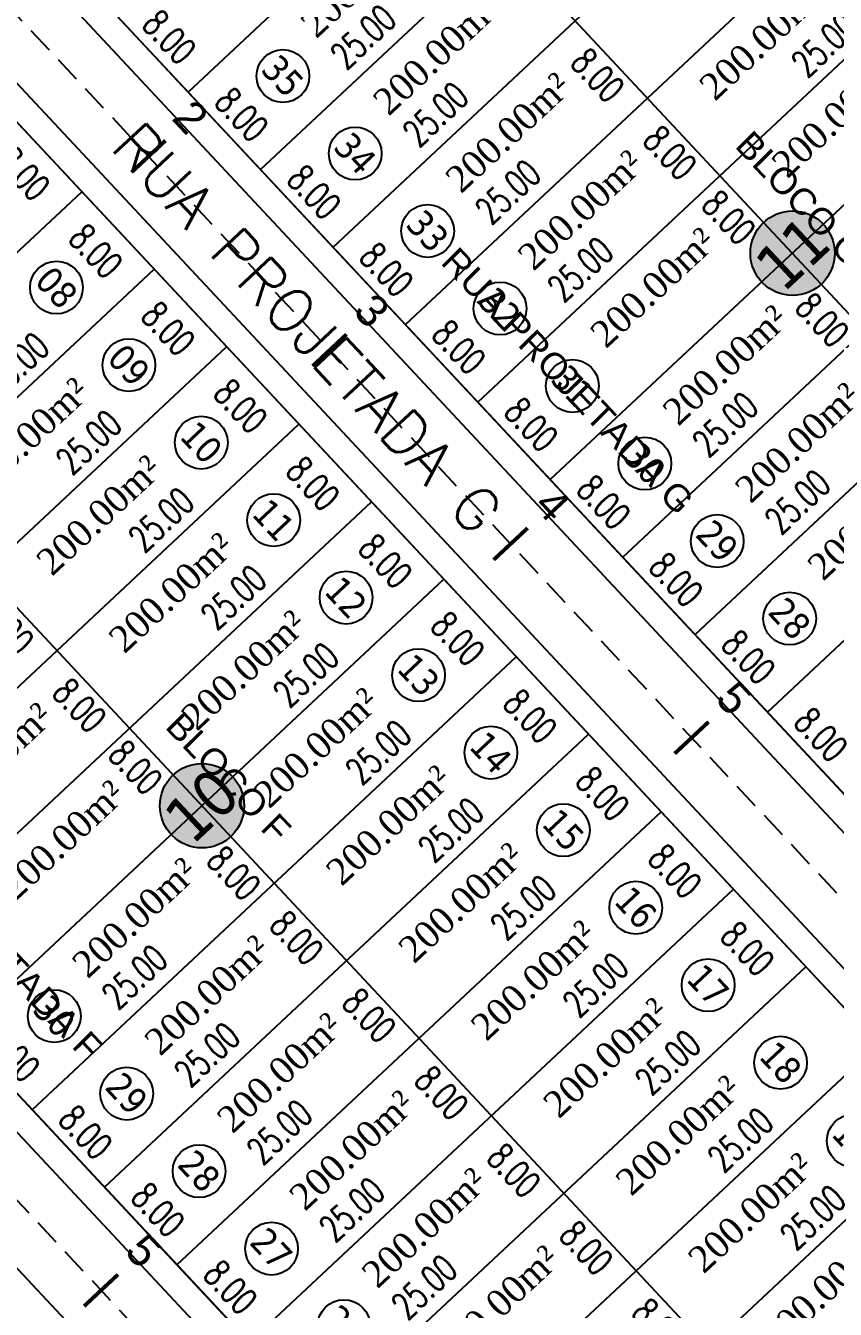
# Model space of a CAD drawing. Header units: metres. Extents: x 437145 to 443371, y 9612590 to 9615494.
# Drawn here: x 437515.6 to 437576.7, y 9614828 to 9614924.8 of the extents above; entities that cross this region are included whole.
import ezdxf

# ---------------------------------------------------------------- set-up
doc = ezdxf.new("R2010")
doc.units = ezdxf.units.M
doc.linetypes.add('ACAD_ISO02W100', pattern=[15, 12, -3])
doc.linetypes.add('DASHED2', pattern=[0.375, 0.25, -0.125])
for name, color, linetype in [('ADUTORA', 90, 'Continuous'), ('Auxiliar', 7, 'Continuous'), ('COTAS', 10, 'Continuous'), ('Eixo Acesso', 2, 'ACAD_ISO02W100'), ('Estacas', 7, 'Continuous'), ('Layer3', 1, 'Continuous'), ('M_FIO', 32, 'Continuous'), ('ÁREA', 7, 'Continuous')]:
    doc.layers.add(name, color=color, linetype=linetype)
doc.layers.get('0').off()
doc.styles.add('ARIAL', font='arial.ttf')
doc.styles.add('COTAS', font='romans.shx', dxfattribs={"width": 0.7})
doc.styles.add('symplex', font='simplex.shx', dxfattribs={"bigfont": 'bigfont.shx'})
doc.styles.add('tahoma', font='tahoma.ttf')
doc.styles.add('ÁREA', font='times.ttf', dxfattribs={"height": 2})
doc.dimstyles.new('C-75', dxfattribs={"dimtxt": 2, "dimasz": 0.2, "dimexe": 0, "dimexo": 0, "dimgap": 1, "dimtad": 0, "dimzin": 4, "dimdsep": 46, "dimtxsty": 'COTAS', "dimblk1": 'BOL-COT', "dimblk2": 'BOL-COT', "dimsah": 1, "dimcen": 0.1, "dimse1": 1, "dimse2": 1, "dimsd1": 1, "dimsd2": 1, "dimclrd": 8, "dimclre": 256, "dimaunit": 1, "dimadec": 3, "dimazin": 0, "dimtfac": 0.5, "dimtix": 1, "dimtmove": 0, "dimatfit": 3, "dimldrblk": 'BOL-COT', "dimfxl": 1, "dimtolj": 1, "dimtzin": 0, "dimarcsym": 0})

# ---------------------------------------------------------------- blocks, each defined once
blk = doc.blocks.new('Est')
at = {"const_width": 0.2}
blk.add_lwpolyline([(0, -1.19999999925494), (0, 1.200000001117586)], dxfattribs=at)
blk = doc.blocks.new('*D650')
at = {"layer": 'Layer3', "transparency": 16777216, "insert": (2790.994001927984, 1121.555658838777), "char_height": 2, "attachment_point": 5, "rotation": 270.0020370505597, "style": 'COTAS'}
blk.add_mtext('\\A1;8.00', dxfattribs=at)
blk = doc.blocks.new('BOL-COT')
at = {"layer": 'COTAS'}
for p, q in [((-1.999999999999943, 8.53e-14), (2, 8.53e-14)), ((0, -2.999999999999971), (0, 3.000000000000028))]:
    blk.add_line(p, q, dxfattribs=at)
blk.add_circle((0, 0), 0.4, dxfattribs=at)
blk = doc.blocks.new('*D655')
at = {"layer": 'Layer3', "transparency": 16777216, "insert": (2790.994286350639, 1113.555658842802), "char_height": 2, "attachment_point": 5, "rotation": 270.0020370430539, "style": 'COTAS'}
blk.add_mtext('\\A1;8.00', dxfattribs=at)
blk = doc.blocks.new('*D656')
at = {"layer": 'Layer3', "transparency": 16777216, "insert": (2780.774082304217, 1111.399029676202), "char_height": 2, "attachment_point": 5, "rotation": 0.002037044152142905, "style": 'COTAS'}
blk.add_mtext('\\A1;25.00', dxfattribs=at)
blk = doc.blocks.new('*D660')
at = {"layer": 'Layer3', "transparency": 16777216, "insert": (2790.994570770236, 1105.555658847408), "char_height": 2, "attachment_point": 5, "rotation": 270.0020370443069, "style": 'COTAS'}
blk.add_mtext('\\A1;8.00', dxfattribs=at)
blk = doc.blocks.new('*D661')
at = {"layer": 'Layer3', "transparency": 16777216, "insert": (2780.774366728162, 1103.399029673408), "char_height": 2, "attachment_point": 5, "rotation": 0.0020370484209592315, "style": 'COTAS'}
blk.add_mtext('\\A1;25.00', dxfattribs=at)
blk = doc.blocks.new('*D665')
at = {"layer": 'Layer3', "transparency": 16777216, "insert": (2790.994855205523, 1097.555658852465), "char_height": 2, "attachment_point": 5, "rotation": 270.0020370576462, "style": 'COTAS'}
blk.add_mtext('\\A1;8.00', dxfattribs=at)
blk = doc.blocks.new('*D666')
at = {"layer": 'Layer3', "transparency": 16777216, "insert": (2780.774651156241, 1095.399029701348), "char_height": 2, "attachment_point": 5, "rotation": 0.0020370398832807433, "style": 'COTAS'}
blk.add_mtext('\\A1;25.00', dxfattribs=at)
blk = doc.blocks.new('*D668')
at = {"layer": 'Layer3', "transparency": 16777216, "insert": (2766.708386451612, 1097.376939662132), "char_height": 2, "attachment_point": 5, "rotation": 270.00203705014377, "style": 'COTAS'}
blk.add_mtext('\\A1;8.00', dxfattribs=at)
blk = doc.blocks.new('*D670')
at = {"layer": 'Layer3', "transparency": 16777216, "insert": (2790.995139627363, 1089.555658858053), "char_height": 2, "attachment_point": 5, "rotation": 270.00203705764807, "style": 'COTAS'}
blk.add_mtext('\\A1;8.00', dxfattribs=at)
blk = doc.blocks.new('*D671')
at = {"layer": 'Layer3', "transparency": 16777216, "insert": (2780.774935579362, 1087.399029703211), "char_height": 2, "attachment_point": 5, "rotation": 0.0020370398832807433, "style": 'COTAS'}
blk.add_mtext('\\A1;25.00', dxfattribs=at)
blk = doc.blocks.new('*D673')
at = {"layer": 'Layer3', "transparency": 16777216, "insert": (2766.708670878108, 1089.376939660269), "char_height": 2, "attachment_point": 5, "rotation": 270.0020370522272, "style": 'COTAS'}
blk.add_mtext('\\A1;8.00', dxfattribs=at)
blk = doc.blocks.new('*D675')
at = {"layer": 'Layer3', "transparency": 16777216, "insert": (2790.995424050716, 1081.555658867631), "char_height": 2, "attachment_point": 5, "rotation": 270.00203705097704, "style": 'COTAS'}
blk.add_mtext('\\A1;8.00', dxfattribs=at)
blk = doc.blocks.new('*D676')
at = {"layer": 'Layer3', "transparency": 16777216, "insert": (2780.775220005359, 1079.399029704141), "char_height": 2, "attachment_point": 5, "rotation": 0.0020370526898213933, "style": 'COTAS'}
blk.add_mtext('\\A1;25.00', dxfattribs=at)
blk = doc.blocks.new('*D677')
at = {"layer": 'Layer3', "transparency": 16777216, "insert": (2766.603828242422, 1083.069790514517), "char_height": 2, "attachment_point": 5, "rotation": 270.0020370522272, "style": 'COTAS'}
blk.add_mtext('\\A1;8.00', dxfattribs=at)
blk = doc.blocks.new('*D678')
at = {"layer": 'Layer3', "transparency": 16777216, "insert": (2790.995708474332, 1073.555658875132), "char_height": 2, "attachment_point": 5, "rotation": 270.00203704972546, "style": 'COTAS'}
blk.add_mtext('\\A1;8.00', dxfattribs=at)
blk = doc.blocks.new('*D679')
at = {"layer": 'Layer3', "transparency": 16777216, "insert": (2780.77550443109, 1071.399029710661), "char_height": 2, "attachment_point": 5, "rotation": 0.002037048421005068, "style": 'COTAS'}
blk.add_mtext('\\A1;25.00', dxfattribs=at)
blk = doc.blocks.new('*D680')
at = {"layer": 'Layer3', "transparency": 16777216, "insert": (2745.067592100352, 1073.554025982497), "char_height": 2, "attachment_point": 5, "rotation": 270.0020370434717, "style": 'COTAS'}
blk.add_mtext('\\A1;8.00', dxfattribs=at)
blk = doc.blocks.new('*D681')
at = {"layer": 'Layer3', "transparency": 16777216, "insert": (2766.581096245465, 1072.185218790877), "char_height": 2, "attachment_point": 5, "rotation": 270.0020370509765, "style": 'COTAS'}
blk.add_mtext('\\A1;8.00', dxfattribs=at)
blk = doc.blocks.new('*D682')
at = {"layer": 'Layer3', "transparency": 16777216, "insert": (2755.774780066054, 1071.585181596089), "char_height": 2, "attachment_point": 5, "rotation": 0.02224351766089615, "style": 'COTAS'}
blk.add_mtext('\\A1;25.00', dxfattribs=at)
blk = doc.blocks.new('*D683')
at = {"layer": 'Layer3', "transparency": 16777216, "insert": (2790.995992904553, 1065.555658880389), "char_height": 2, "attachment_point": 5, "rotation": 270.002037058064, "style": 'COTAS'}
blk.add_mtext('\\A1;8.00', dxfattribs=at)
blk = doc.blocks.new('*D684')
at = {"layer": 'Layer3', "transparency": 16777216, "insert": (2780.775788855711, 1063.399029705073), "char_height": 2, "attachment_point": 5, "rotation": 0.0020370569587351227, "style": 'COTAS'}
blk.add_mtext('\\A1;25.00', dxfattribs=at)
blk = doc.blocks.new('*D685')
at = {"layer": 'Layer3', "transparency": 16777216, "insert": (2745.067876525974, 1065.55402598832), "char_height": 2, "attachment_point": 5, "rotation": 270.0020370509775, "style": 'COTAS'}
blk.add_mtext('\\A1;8.00', dxfattribs=at)
blk = doc.blocks.new('*D686')
at = {"layer": 'Layer3', "transparency": 16777216, "insert": (2766.709524150321, 1065.376939682621), "char_height": 2, "attachment_point": 5, "rotation": 270.00203705139387, "style": 'COTAS'}
blk.add_mtext('\\A1;8.00', dxfattribs=at)
blk = doc.blocks.new('*D687')
at = {"layer": 'Layer3', "transparency": 16777216, "insert": (2755.775064491313, 1063.585181596089), "char_height": 2, "attachment_point": 5, "rotation": 0.02224350912310243, "style": 'COTAS'}
blk.add_mtext('\\A1;25.00', dxfattribs=at)
blk = doc.blocks.new('*D688')
at = {"layer": 'Layer3', "transparency": 16777216, "insert": (2790.996277331661, 1057.555658884429), "char_height": 2, "attachment_point": 5, "rotation": 270.0020370501413, "style": 'COTAS'}
blk.add_mtext('\\A1;8.00', dxfattribs=at)
blk = doc.blocks.new('*D689')
at = {"layer": 'Layer3', "transparency": 16777216, "insert": (2780.776073280653, 1055.399029724631), "char_height": 2, "attachment_point": 5, "rotation": 0.0020370356144128517, "style": 'COTAS'}
blk.add_mtext('\\A1;25.00', dxfattribs=at)
blk = doc.blocks.new('*D690')
at = {"layer": 'Layer3', "transparency": 16777216, "insert": (2745.068160950463, 1057.554025994799), "char_height": 2, "attachment_point": 5, "rotation": 270.00203704972546, "style": 'COTAS'}
blk.add_mtext('\\A1;8.00', dxfattribs=at)
blk = doc.blocks.new('*D691')
at = {"layer": 'Layer3', "transparency": 16777216, "insert": (2766.709808577632, 1057.376939693797), "char_height": 2, "attachment_point": 5, "rotation": 270.00203705889777, "style": 'COTAS'}
blk.add_mtext('\\A1;8.00', dxfattribs=at)
blk = doc.blocks.new('*D692')
at = {"layer": 'Layer3', "transparency": 16777216, "insert": (2755.775348916349, 1055.585181602608), "char_height": 2, "attachment_point": 5, "rotation": 0.022243513391815937, "style": 'COTAS'}
blk.add_mtext('\\A1;25.00', dxfattribs=at)
blk = doc.blocks.new('*D693')
at = {"layer": 'Layer3', "transparency": 16777216, "insert": (2790.99656175481, 1049.555658889068), "char_height": 2, "attachment_point": 5, "rotation": 270.0020370505606, "style": 'COTAS'}
blk.add_mtext('\\A1;8.00', dxfattribs=at)
blk = doc.blocks.new('*D694')
at = {"layer": 'Layer3', "transparency": 16777216, "insert": (2780.77635770582, 1047.399029729288), "char_height": 2, "attachment_point": 5, "rotation": 0.002037039883177611, "style": 'COTAS'}
blk.add_mtext('\\A1;25.00', dxfattribs=at)
blk = doc.blocks.new('*D695')
at = {"layer": 'Layer3', "transparency": 16777216, "insert": (2745.068445379259, 1049.554025999521), "char_height": 2, "attachment_point": 5, "rotation": 270.0020370518103, "style": 'COTAS'}
blk.add_mtext('\\A1;8.00', dxfattribs=at)
blk = doc.blocks.new('*D696')
at = {"layer": 'Layer3', "transparency": 16777216, "insert": (2766.710093000462, 1049.376939695659), "char_height": 2, "attachment_point": 5, "rotation": 270.0020370580645, "style": 'COTAS'}
blk.add_mtext('\\A1;8.00', dxfattribs=at)
blk = doc.blocks.new('*D697')
at = {"layer": 'Layer3', "transparency": 16777216, "insert": (2755.775633341037, 1047.585181605401), "char_height": 2, "attachment_point": 5, "rotation": 0.02224351766074718, "style": 'COTAS'}
blk.add_mtext('\\A1;25.00', dxfattribs=at)
blk = doc.blocks.new('*D698')
at = {"layer": 'Layer3', "transparency": 16777216, "insert": (2790.996846187185, 1041.555658897749), "char_height": 2, "attachment_point": 5, "rotation": 270.00203704305534, "style": 'COTAS'}
blk.add_mtext('\\A1;8.00', dxfattribs=at)
blk = doc.blocks.new('*D699')
at = {"layer": 'Layer3', "transparency": 16777216, "insert": (2780.776642138036, 1039.399029736738), "char_height": 2, "attachment_point": 5, "rotation": 0.0020370484209076656, "style": 'COTAS'}
blk.add_mtext('\\A1;25.00', dxfattribs=at)
blk = doc.blocks.new('*D701')
at = {"layer": 'Layer3', "transparency": 16777216, "insert": (2766.710377430684, 1041.376939706835), "char_height": 2, "attachment_point": 5, "rotation": 270.00203705889777, "style": 'COTAS'}
blk.add_mtext('\\A1;8.00', dxfattribs=at)
blk = doc.blocks.new('*D702')
at = {"layer": 'Layer3', "transparency": 16777216, "insert": (2755.775917773423, 1039.585181616578), "char_height": 2, "attachment_point": 5, "rotation": 0.022243509123830087, "style": 'COTAS'}
blk.add_mtext('\\A1;25.00', dxfattribs=at)
blk = doc.blocks.new('*D703')
at = {"layer": 'Layer3', "transparency": 16777216, "insert": (2780.776926557003, 1031.399029735807), "char_height": 2, "attachment_point": 5, "rotation": 0.00203705268987296, "style": 'COTAS'}
blk.add_mtext('\\A1;25.00', dxfattribs=at)
blk = doc.blocks.new('*D705')
at = {"layer": 'Layer3', "transparency": 16777216, "insert": (2766.710661855318, 1033.376939708698), "char_height": 2, "attachment_point": 5, "rotation": 270.0020370576462, "style": 'COTAS'}
blk.add_mtext('\\A1;8.00', dxfattribs=at)
blk = doc.blocks.new('*D708')
at = {"layer": 'Layer3', "transparency": 16777216, "insert": (2780.777210983462, 1023.399029744189), "char_height": 2, "attachment_point": 5, "rotation": 0.0020370484209076656, "style": 'COTAS'}
blk.add_mtext('\\A1;25.00', dxfattribs=at)
blk = doc.blocks.new('*D710')
at = {"layer": 'Layer3', "transparency": 16777216, "insert": (2766.710946279544, 1025.376939712423), "char_height": 2, "attachment_point": 5, "rotation": 270.00203705764807, "style": 'COTAS'}
blk.add_mtext('\\A1;8.00', dxfattribs=at)
blk = doc.blocks.new('*D743')
at = {"layer": 'Layer3', "transparency": 16777216, "insert": (2806.065885525686, 1121.556194097198), "char_height": 2, "attachment_point": 5, "rotation": 270.0020370563956, "style": 'COTAS'}
blk.add_mtext('\\A1;8.00', dxfattribs=at)
blk = doc.blocks.new('*D748')
at = {"layer": 'Layer3', "transparency": 16777216, "insert": (2806.066169951222, 1113.556194099797), "char_height": 2, "attachment_point": 5, "rotation": 270.0020370501418, "style": 'COTAS'}
blk.add_mtext('\\A1;8.00', dxfattribs=at)
blk = doc.blocks.new('*D750')
at = {"layer": 'Layer3', "transparency": 16777216, "insert": (2816.773357912779, 1111.587349705729), "char_height": 2, "attachment_point": 5, "rotation": 0.02224350912310243, "style": 'COTAS'}
blk.add_mtext('\\A1;25.00', dxfattribs=at)
blk = doc.blocks.new('*D753')
at = {"layer": 'Layer3', "transparency": 16777216, "insert": (2806.066454376031, 1105.556194109137), "char_height": 2, "attachment_point": 5, "rotation": 270.0020370509775, "style": 'COTAS'}
blk.add_mtext('\\A1;8.00', dxfattribs=at)
blk = doc.blocks.new('*D755')
at = {"layer": 'Layer3', "transparency": 16777216, "insert": (2816.773642337406, 1103.587349704797), "char_height": 2, "attachment_point": 5, "rotation": 0.022243496316400393, "style": 'COTAS'}
blk.add_mtext('\\A1;25.00', dxfattribs=at)
blk = doc.blocks.new('*D758')
at = {"layer": 'Layer3', "transparency": 16777216, "insert": (2806.066738801014, 1097.556194113792), "char_height": 2, "attachment_point": 5, "rotation": 270.0020370509751, "style": 'COTAS'}
blk.add_mtext('\\A1;8.00', dxfattribs=at)
blk = doc.blocks.new('*D759')
at = {"layer": 'Layer3', "transparency": 16777216, "insert": (2827.708386426524, 1097.379107799712), "char_height": 2, "attachment_point": 5, "rotation": 270.00203704597493, "style": 'COTAS'}
blk.add_mtext('\\A1;8.00', dxfattribs=at)
blk = doc.blocks.new('*D760')
at = {"layer": 'Layer3', "transparency": 16777216, "insert": (2816.773926764275, 1095.587349701072), "char_height": 2, "attachment_point": 5, "rotation": 0.022243521929810186, "style": 'COTAS'}
blk.add_mtext('\\A1;25.00', dxfattribs=at)
blk = doc.blocks.new('*D762')
at = {"layer": 'Layer3', "transparency": 16777216, "insert": (2841.774935552536, 1087.401197845447), "char_height": 2, "attachment_point": 5, "rotation": 0.002037044152142905, "style": 'COTAS'}
blk.add_mtext('\\A1;25.00', dxfattribs=at)
blk = doc.blocks.new('*D763')
at = {"layer": 'Layer3', "transparency": 16777216, "insert": (2806.067023220089, 1089.556194119341), "char_height": 2, "attachment_point": 5, "rotation": 270.00203704972733, "style": 'COTAS'}
blk.add_mtext('\\A1;8.00', dxfattribs=at)
blk = doc.blocks.new('*D764')
at = {"layer": 'Layer3', "transparency": 16777216, "insert": (2827.70867084883, 1089.379107812751), "char_height": 2, "attachment_point": 5, "rotation": 270.00203705097704, "style": 'COTAS'}
blk.add_mtext('\\A1;8.00', dxfattribs=at)
blk = doc.blocks.new('*D765')
at = {"layer": 'Layer3', "transparency": 16777216, "insert": (2816.774211187394, 1087.587349714111), "char_height": 2, "attachment_point": 5, "rotation": 0.022243521929712785, "style": 'COTAS'}
blk.add_mtext('\\A1;25.00', dxfattribs=at)
blk = doc.blocks.new('*D768')
at = {"layer": 'Layer3', "transparency": 16777216, "insert": (2827.615045316017, 1082.792706171382), "char_height": 2, "attachment_point": 5, "rotation": 270.0020370505606, "style": 'COTAS'}
blk.add_mtext('\\A1;8.00', dxfattribs=at)
blk = doc.blocks.new('*D771')
at = {"layer": 'Layer3', "transparency": 16777216, "insert": (2806.067592075614, 1073.556194132445), "char_height": 2, "attachment_point": 5, "rotation": 270.0020370518089, "style": 'COTAS'}
blk.add_mtext('\\A1;8.00', dxfattribs=at)
blk = doc.blocks.new('*D772')
at = {"layer": 'Layer3', "transparency": 16777216, "insert": (2827.492079674115, 1072.326839413825), "char_height": 2, "attachment_point": 5, "rotation": 270.0020370584808, "style": 'COTAS'}
blk.add_mtext('\\A1;8.00', dxfattribs=at)
blk = doc.blocks.new('*D773')
at = {"layer": 'Layer3', "transparency": 16777216, "insert": (2816.774780039264, 1071.587349737394), "char_height": 2, "attachment_point": 5, "rotation": 0.022243509123830087, "style": 'COTAS'}
blk.add_mtext('\\A1;25.00', dxfattribs=at)
blk = doc.blocks.new('*D776')
at = {"layer": 'Layer3', "transparency": 16777216, "insert": (2806.067876501149, 1065.556194137036), "char_height": 2, "attachment_point": 5, "rotation": 270.0020370497269, "style": 'COTAS'}
blk.add_mtext('\\A1;8.00', dxfattribs=at)
blk = doc.blocks.new('*D778')
at = {"layer": 'Layer3', "transparency": 16777216, "insert": (2816.775064464782, 1063.587349730875), "char_height": 2, "attachment_point": 5, "rotation": 0.022243504854090976, "style": 'COTAS'}
blk.add_mtext('\\A1;25.00', dxfattribs=at)
blk = doc.blocks.new('*D781')
at = {"layer": 'Layer3', "transparency": 16777216, "insert": (2806.068160924357, 1057.556194144318), "char_height": 2, "attachment_point": 5, "rotation": 270.00203704430646, "style": 'COTAS'}
blk.add_mtext('\\A1;8.00', dxfattribs=at)
blk = doc.blocks.new('*D786')
at = {"layer": 'Layer3', "transparency": 16777216, "insert": (2806.068445351202, 1049.556194148973), "char_height": 2, "attachment_point": 5, "rotation": 270.002037044306, "style": 'COTAS'}
blk.add_mtext('\\A1;8.00', dxfattribs=at)
blk = doc.blocks.new('*D818')
at = {"layer": 'Layer3', "transparency": 16777216, "insert": (2806.067307250365, 1081.565011658891), "char_height": 2, "attachment_point": 5, "rotation": 270.0020370497269, "style": 'COTAS'}
blk.add_mtext('\\A1;8.00', dxfattribs=at)
blk = doc.blocks.new('atutu')
at = {"layer": 'Layer3'}
h = blk.add_hatch(color=101, dxfattribs=at)
h.dxf.hatch_style = 1
h.set_gradient(color1=(131, 236, 156), color2=(83, 228, 117), one_color=1, tint=0.6100000143051147)
h.paths.add_polyline_path([(2770.601695343294, 1075.354487005952, 1), (2765.973493704829, 1079.724726097989, 1)])
h = blk.add_hatch(color=101, dxfattribs=at)
h.dxf.hatch_style = 1
h.set_gradient(color1=(131, 236, 156), color2=(83, 228, 117), one_color=1, tint=0.6100000143051147)
h.paths.add_polyline_path([(2831.601695272804, 1075.356655158433, 1), (2826.973493635446, 1079.726894246745, 1)])
at = {"layer": 'Layer3', "color": 0}
for points in [[(2768.272690196138, 1150.554850997734), (2768.277916522022, 1003.554851150471)], [(2829.272690169887, 1150.557019947427), (2829.277916496236, 1003.557019297364)], [(2743.277845420549, 1005.553962316695), (2743.272761318216, 1148.553961607027)], [(2793.277845401748, 1005.55573938075), (2793.272761299532, 1148.555739250365)], [(2804.277845394705, 1005.556130463588), (2804.272761292605, 1148.556130353692)], [(2743.273863376258, 1117.553962231013), (2793.273863446806, 1117.555739896703)], [(2804.273863349017, 1117.556131180707), (2854.273863419449, 1117.557908842671)], [(2743.274147802173, 1109.553962238464), (2793.274147871906, 1109.555739896703)], [(2804.274147775921, 1109.556131186295), (2854.274147845712, 1109.557908848259)], [(2743.274432228262, 1101.553962247777), (2793.274432296132, 1101.555739906016)], [(2804.274432201893, 1101.556131197471), (2854.274432269589, 1101.557908853847)], [(2743.274716653128, 1093.553962247777), (2793.274716721988, 1093.555739907879)], [(2804.274716626993, 1093.556131199333), (2854.27471669562, 1093.557908859435)], [(2743.275001079101, 1085.55396225709), (2793.275001146913, 1085.555739917192)], [(2804.275001052849, 1085.556131203058), (2854.275001120661, 1085.557908870611)], [(2743.275285505947, 1077.553962262678), (2793.275285573816, 1077.555739926505)], [(2804.275285479695, 1077.556131212372), (2854.275285546575, 1077.557908874336)], [(2743.275569930987, 1069.553962262678), (2793.275569998916, 1069.555739932093)], [(2804.275569904794, 1069.556131212372), (2854.275569972606, 1069.557908878061)], [(2743.275854357076, 1061.553962275717), (2793.275854423899, 1061.555739937681)], [(2804.27585433065, 1061.55613122541), (2854.275854397647, 1061.557908885512)], [(2743.276138783806, 1053.553962281305), (2793.276138848009, 1053.555739939544)], [(2804.276138756623, 1053.556131230998), (2854.276138821641, 1053.557908885512)], [(2743.276423207916, 1045.553962286893), (2793.276423273807, 1045.555739948857)], [(2743.276707172418, 1037.553962294343), (2793.276707700769, 1037.555739956308)], [(2743.27699206085, 1029.553962299931), (2793.276992124936, 1029.555739963758)], [(2743.277276486648, 1021.553962305519), (2793.277276551782, 1021.555739967483)]]:
    blk.add_lwpolyline(points, dxfattribs=at)
for centre, radius in [((2786.944038407959, 1113.576108321878), 1.990958139869911), ((2810.313333763416, 1113.559304287988), 1.990958139869911), ((2786.944322832069, 1105.576108334917), 1.990958139869911), ((2810.313617784728, 1105.568121826607), 1.990958139869911), ((2786.944607260719, 1097.576108338642), 1.990958139869911), ((2810.313902212505, 1097.568121832195), 1.990958139869911), ((2786.944891683956, 1089.576108340505), 1.990958139869911), ((2810.314186635684, 1089.568121834058), 1.990958139869911), ((2786.945176108997, 1081.576108351681), 1.990958139869911), ((2810.314470658918, 1081.576939374539), 1.990958139869911), ((2768.287594523188, 1077.539586110371), 3.182736247992434), ((2829.287594452582, 1077.541754257265), 3.182736247992434), ((2749.314755514288, 1073.56595369834), 1.990958139869911), ((2786.94546053398, 1073.576108355406), 1.990958139869911), ((2810.314755486581, 1073.568121845233), 1.990958139869911), ((2749.315039939097, 1065.565953700203), 1.990958139869911), ((2786.945744960883, 1065.576108360994), 1.990958139869911), ((2810.315039912728, 1065.568121850821), 1.990958139869911), ((2749.315324364254, 1057.565953709516), 1.990958139869911), ((2786.946029384936, 1057.57610837217), 1.990958139869911), ((2810.315324336605, 1057.568121860135), 1.990958139869911), ((2749.315608789121, 1049.565953716967), 1.990958139869911), ((2786.946313816612, 1049.576108377758), 1.990958139869911), ((2749.315893220739, 1041.565953724417), 1.990958139869911), ((2786.946598241479, 1041.576108381483), 1.990958139869911), ((2786.946882661863, 1033.576108383346), 1.990958139869911), ((2786.928261599818, 1025.529740358102), 1.990958139869911)]:
    blk.add_circle(centre, radius, dxfattribs=at)
at = {"layer": 'M_FIO'}
for points in [[(2734.277874878515, 1004.725215008813), (2734.27273186968, 1149.382068738672)], [(2734.277874879621, 1004.725215008813), (2734.272731870786, 1149.382068738672)], [(2741.277874875314, 1004.725464083585), (2741.272731866595, 1149.38231762718)], [(2741.27787487642, 1004.725464083585), (2741.272731867701, 1149.38231762718)], [(2795.277874853253, 1004.72738336246), (2795.272731843661, 1149.384237485337)], [(2795.277874854359, 1004.72738336246), (2795.272731844767, 1149.384237485337)], [(2802.277874848713, 1004.727632232341), (2802.27273184075, 1149.384486370119)], [(2802.277874849819, 1004.727632232341), (2802.272731841857, 1149.384486370119)]]:
    blk.add_lwpolyline(points, dxfattribs=at)
at = {"layer": 'ADUTORA', "color": 7, "style": 'symplex'}
for s, p in [('RUA PROJETADA G', (2797.026566970535, 1118.543453418049)), ('AV. CONTORNO LESTE', (2858.100957446231, 1118.543453418049))]:
    blk.add_text(s, height=3.284297485517897, rotation=270.0256716937466, dxfattribs=at).set_placement(p)
at = {"layer": 'Layer3', "color": 5, "char_height": 1.999999999999999, "attachment_point": 5, "rotation": 270.0497252510426, "style": 'tahoma'}
for s, insert in [('\\A1;08', (2786.944038409997, 1113.576108327466)), ('\\A1;35', (2810.313333360618, 1113.568121817294)), ('\\A1;09', (2786.944322834339, 1105.576108340505)), ('\\A1;34', (2810.313617784903, 1105.56812182847)), ('\\A1;10', (2786.944607261941, 1097.57610834423)), ('\\A1;33', (2810.31390221268, 1097.56812183592)), ('\\A1;11', (2786.944891685003, 1089.576108342368)), ('\\A1;32', (2810.314186635917, 1089.568121834058)), ('\\A1;12', (2786.945176111034, 1081.576108359131)), ('\\A1;31', (2810.314470659092, 1081.576939378265)), ('\\A1;30', (2749.314755514463, 1073.565953702065)), ('\\A1;13', (2786.945460535959, 1073.576108360994)), ('\\A1;30', (2810.314755486756, 1073.568121848959)), ('\\A1;29', (2749.315039939213, 1065.565953703928)), ('\\A1;14', (2786.945744962048, 1065.576108368444)), ('\\A1;29', (2810.315039912845, 1065.568121854547)), ('\\A1;28', (2749.315324364428, 1057.565953713241)), ('\\A1;15', (2786.946029386973, 1057.576108377758)), ('\\A1;28', (2810.315324336838, 1057.56812186386)), ('\\A1;27', (2749.315608789295, 1049.565953716967)), ('\\A1;16', (2786.946313812072, 1049.576108375895)), ('\\A1;26', (2749.315893220972, 1041.565953728142)), ('\\A1;17', (2786.946598243516, 1041.576108388934)), ('\\A1;18', (2786.946882663027, 1033.576107777986)), ('\\A1;19', (2786.947167088884, 1025.576108401972))]:
    blk.add_mtext(s, dxfattribs=dict(at, insert=insert))
at = {"layer": 'Layer3', "color": 1, "char_height": 3.499999999999999, "attachment_point": 5, "rotation": 0.0020370548664193034, "style": 'tahoma'}
for s, insert in [('\\A1;10', (2768.287594524644, 1077.53960655849)), ('\\A1;11', (2829.287594454212, 1077.541774707246))]:
    blk.add_mtext(s, dxfattribs=dict(at, insert=insert))
at = {"layer": 'ÁREA', "linetype": 'Continuous', "lineweight": -2, "extrusion": (0.02623078245114181, -0.0004708427962515001, 0.9996558029437245), "style": 'ÁREA'}
for p in [(1164.18393780245, -2792.759447833764, 68.74020785482574), (1156.185231412645, -2792.903259643359, 68.74398205788461), (1148.186525019247, -2793.047071460352, 68.74775626111125), (1139.090876594026, -2732.221739642021, 67.15145375603501), (1140.187818631266, -2793.190883267762, 68.75153046406548), (1131.092170213518, -2732.365551450634, 67.15522795907631), (1132.189112248932, -2793.334695078386, 68.75530466717866), (1123.093463829431, -2732.509363267401, 67.15900216229613), (1124.19040585725, -2793.478506887197, 68.75907887034069), (1115.094757424654, -2732.653175073134, 67.16277636522997), (1116.191699458213, -2793.622318701386, 68.76285307331452), (1107.096051036688, -2732.796986881413, 67.16655056831894), (1108.192993070117, -2793.766130502396, 68.7666272761017), (1099.097344667533, -2732.940798699778, 67.17032477149516), (1091.098638275963, -2733.084610514815, 67.17409897472963), (1083.099931886037, -2733.228422317603, 67.17787317761714)]:
    blk.add_text('200.00m²', height=1.999999999999999, rotation=270.9999999484056, dxfattribs=at).set_placement(p)
at = {"layer": 'ÁREA', "linetype": 'Continuous', "lineweight": -2, "extrusion": (0.0262307824511418, -0.0004708427962515, 0.9996558029437244), "style": 'ÁREA'}
for p in [(1155.434330996373, -2750.677324852379, 67.63580289228976), (1147.435624608567, -2750.821136669509, 67.63957709532167), (1139.436918216836, -2750.964948475585, 67.6433512984283), (1140.533860235419, -2811.934092099802, 69.24342800632598), (1131.438211830787, -2751.10876028686, 67.64712550145033), (1132.535153856796, -2812.077903909605, 69.24720220933754), (1123.439505441061, -2751.25257210082, 67.65089970457552), (1115.440799040114, -2751.396383912422, 67.65467390756517), (1107.442092653986, -2751.540195719271, 67.6584481106748), (1099.443386269787, -2751.684007529812, 67.6622223137358), (1091.444679880121, -2751.827819347088, 67.66599651696622), (1083.445973490244, -2751.97163115267, 67.66977071987247), (1075.447267100437, -2752.11544296215, 67.67354492287376), (1067.448560710637, -2752.259254771978, 67.67731912591145)]:
    blk.add_text('200.00m²', height=1.999999999999999, rotation=270.9999999484056, dxfattribs=at).set_placement(p)
at = {"layer": 'Layer3', "color": 0}
for p1, p2, distance, picture, middle in [((2793.273579021707, 1125.55573988739), (2793.273863447621, 1117.555739892978), -2.2797193081198186, '*D650', (2790.994001927984, 1121.555658838777)), ((2804.273579016061, 1125.556130377907), (2804.27386344279, 1117.556130381632), 1.7921642973937189, '*D743', (2806.065885525686, 1121.556194097198)), ((2793.273863447737, 1117.55573989484), (2793.274147872604, 1109.555739892978), -2.279719310971529, '*D655', (2790.994286350639, 1113.555658842802)), ((2804.273863441859, 1117.556130381632), (2804.274147867714, 1109.556130383495), 1.7921642975687897, '*D748', (2806.066169951222, 1113.556194099797)), ((2793.274147871906, 1109.555739896703), (2768.274147837563, 1109.554851068515), -1.8437341947582992, '*D656', (2780.774082304217, 1111.399029676202)), ((2804.274148181512, 1109.547313655126), (2829.274147851882, 1109.557019217271), 2.0351834228979024, '*D750', (2816.773357912779, 1111.587349705729)), ((2793.274147871789, 1109.55573989484), (2793.27443229683, 1101.555739902291), -2.279719315514002, '*D660', (2790.994570770236, 1105.555658847408)), ((2804.274147866026, 1109.55613038722), (2804.274432291999, 1101.556130396533), 1.792164298150867, '*D753', (2806.066454376031, 1105.556194109137)), ((2793.274432296132, 1101.555739906016), (2768.274432261498, 1101.554851075965), -1.8437341835833425, '*D661', (2780.774366728162, 1103.399029673408)), ((2804.274432605622, 1101.547313666302), (2829.274432276108, 1101.557019222859), 2.0351834135849542, '*D755', (2816.773642337406, 1103.587349704797)), ((2793.274432298693, 1101.555739902291), (2793.274716725597, 1093.555739906016), -2.279719308063895, '*D665', (2790.994855205523, 1097.555658852465)), ((2804.274432293862, 1101.556130396533), (2804.274716719834, 1093.556130396533), 1.7921642952986916, '*D758', (2806.066738801014, 1097.556194113792)), ((2793.27471672385, 1093.555739907879), (2768.274716689392, 1093.554851081553), -1.8437342077972652, '*D666', (2780.774651156241, 1095.399029701348)), ((2804.274717033515, 1093.547313664439), (2829.274716703769, 1093.557019232172), 2.0351834061342715, '*D760', (2816.773926764275, 1095.587349701072)), ((2793.274716721755, 1093.555739904154), (2793.275001148659, 1085.555739915329), -2.2797193092848915, '*D670', (2790.995139627363, 1089.555658858053)), ((2804.27471671704, 1093.556130396533), (2804.275001142838, 1085.556130407709), 1.7921642912819071, '*D763', (2806.067023220089, 1089.556194119341)), ((2804.275001456577, 1085.547313673753), (2829.275001126947, 1085.557019241485), 2.035183409860244, '*D765', (2816.774211187394, 1087.587349714111)), ((2793.275001146913, 1085.555739917192), (2768.27500111257, 1085.554851090866), -1.843734200347367, '*D671', (2780.774935579362, 1087.399029703211)), ((2854.275001120253, 1085.557908069673), (2829.275001085853, 1085.557019241485), -1.843734191033236, '*D762', (2841.774935552536, 1087.401197845447)), ((2793.275001148659, 1085.555739915329), (2793.275285574631, 1077.55573992278), -2.2797193123698882, '*D675', (2790.995424050716, 1081.555658867631)), ((2804.275000740332, 1085.564947937015), (2804.27528516613, 1077.564947946328), 1.7921642982668262, '*D818', (2806.067307250365, 1081.565011658891)), ((2793.275285573816, 1077.555739926505), (2768.275285538484, 1077.554851094592), -1.8437341947580816, '*D676', (2780.775220005359, 1079.399029704141)), ((2743.275285595586, 1077.553962264541), (2743.275570020511, 1069.553962266404), 1.792164293436493, '*D680', (2745.067592100352, 1073.554025982497)), ((2793.275285573816, 1077.555739924642), (2793.275569999615, 1069.555739928368), -2.279719313825988, '*D678', (2790.995708474332, 1073.555658875132)), ((2804.275285567879, 1077.556130415159), (2804.275569993968, 1069.556130415159), 1.7921642958234711, '*D771', (2806.067592075614, 1073.556194132445)), ((2743.275570335124, 1069.54514553431), (2768.275570005435, 1069.55485110018), 2.0351834322121563, '*D682', (2755.774780066054, 1071.585181596089)), ((2793.275569998916, 1069.555739932093), (2768.275569964573, 1069.554851102042), -1.8437341947583041, '*D679', (2780.77550443109, 1071.399029710661)), ((2804.275570308406, 1069.547313684928), (2829.275569977961, 1069.557019247073), 2.0351834247610023, '*D773', (2816.774780039264, 1071.587349737394)), ((2743.275570020511, 1069.553962266404), (2743.275854446483, 1061.553962275717), 1.7921642936106694, '*D685', (2745.067876525974, 1065.55402598832)), ((2793.275569998683, 1069.555739928368), (2793.275854425645, 1061.555739935818), -2.2797193090516066, '*D683', (2790.995992904553, 1065.555658880389)), ((2804.275569993968, 1069.556130415159), (2804.275854419766, 1061.556130424473), 1.792164295414651, '*D776', (2806.067876501149, 1065.556194137036)), ((2743.275854760048, 1061.545145543623), (2768.275854430418, 1061.554851105768), 2.0351834247610023, '*D687', (2755.775064491313, 1063.585181596089)), ((2793.27585442384, 1061.555739939544), (2768.27585438944, 1061.554851105768), -1.8437341835822154, '*D684', (2780.775788855711, 1063.399029705073)), ((2804.275854733273, 1061.547313692379), (2829.275854403817, 1061.557019252661), 2.035183411723109, '*D778', (2816.775064464782, 1063.587349730875)), ((2743.275854445552, 1061.553962275717), (2743.27613887135, 1053.553962279442), 1.7921642931445523, '*D690', (2745.068160950463, 1057.554025994799)), ((2793.275854423783, 1061.555739935818), (2793.276138849638, 1053.555739935818), -2.279719306490459, '*D688', (2790.996277331661, 1057.555658884429)), ((2804.275854418835, 1061.556130424473), (2804.276138843876, 1053.556130430061), 1.7921642941354405, '*D781', (2806.068160924357, 1057.556194144318)), ((2743.276139185147, 1053.545145549211), (2768.276138855692, 1053.554851113218), 2.0351834247610614, '*D692', (2755.775348916349, 1055.585181602608)), ((2793.276138848009, 1053.555739939544), (2768.276138813782, 1053.554851115081), -1.8437341984833522, '*D689', (2780.776073280653, 1055.399029724631)), ((2743.276138870419, 1053.553962279442), (2743.276423296507, 1045.55396228503), 1.792164296928962, '*D695', (2745.068445379259, 1049.554025999521)), ((2793.276138848707, 1053.555739935818), (2793.276423274621, 1045.555739945132), -2.2797193082958063, '*D693', (2790.99656175481, 1049.555658889068)), ((2804.276138843876, 1053.556130430061), (2804.276423268917, 1045.556130433786), 1.7921642959376043, '*D786', (2806.068445351202, 1049.556194148973)), ((2743.276423610014, 1045.545145554799), (2768.276423280501, 1045.554851120669), 2.0351834210353754, '*D697', (2755.775633341037, 1047.585181605401)), ((2793.276423273807, 1045.555739948857), (2768.276423238591, 1045.554851122531), -1.8437341947592039, '*D694', (2780.77635770582, 1047.399029729288)), ((2793.276423281257, 1045.555739946994), (2793.276707706124, 1037.55573995072), -2.2797193079456397, '*D698', (2790.996846187185, 1041.555658897749)), ((2743.276708042564, 1037.545145564112), (2768.276707712119, 1037.554851126257), 2.0351834247610023, '*D702', (2755.775917773423, 1039.585181616578)), ((2793.276707706356, 1037.555739954445), (2768.276707671024, 1037.554851124394), -1.8437341984842766, '*D699', (2780.776642138036, 1039.399029736738)), ((2793.276992124936, 1029.555739963758), (2768.276992090652, 1029.554851131845), -1.8437341891703733, '*D703', (2780.776926557003, 1031.399029735807)), ((2793.277276551782, 1021.555739967483), (2768.27727651645, 1021.554851137433), -1.8437341928952042, '*D708', (2780.777210983462, 1023.399029744189))]:
    dim = blk.add_aligned_dim(p1=p1, p2=p2, distance=distance, dimstyle='C-75', dxfattribs=at)
    dim.commit()
    dim.dimension.update_dxf_attribs({"geometry": picture, "text_midpoint": middle})
for base, p1, p2, angle, picture, middle in [((2766.708528664541, 1093.376939658859), (2764.177621960024, 1101.376849677745), (2764.17790638588, 1093.376849687058), 270.0020370501405, '*D668', (2766.708386451612, 1097.376939662132)), ((2827.708528639161, 1093.379107809294), (2825.177621933248, 1101.379017828363), (2825.177906358522, 1093.379017837676), 270.00203704597493, '*D759', (2827.708386426524, 1097.379107799712)), ((2766.708813091182, 1085.376939662676), (2764.177906382038, 1093.376849685195), (2764.178190808185, 1085.376849690783), 270.00203705222395, '*D673', (2766.708670878108, 1089.376939660269)), ((2827.708813061816, 1085.379107813239), (2825.177906355495, 1093.379017833951), (2825.178190781468, 1085.379017841402), 270.0020370509803, '*D764', (2827.70867084883, 1089.379107812751)), ((2766.603970455495, 1079.069790515061), (2764.073063747399, 1087.06970053758), (2764.073348173546, 1079.069700543168), 270.0020370522272, '*D677', (2766.603828242422, 1083.069790514517)), ((2827.615187528974, 1078.792706173715), (2825.084280816571, 1086.792616192582), (2825.084565242485, 1078.792616201895), 270.00203705055736, '*D768', (2827.615045316017, 1082.792706171382)), ((2766.581238458452, 1068.185218787641), (2764.050331750559, 1076.185128810215), (2764.050616176532, 1068.185128815803), 270.0020370509798, '*D681', (2766.581096245465, 1072.185218790877)), ((2827.492221887626, 1068.326839414646), (2824.961315180781, 1076.326749435025), (2824.961599607801, 1068.326749442476), 270.00203705847764, '*D772', (2827.492079674115, 1072.326839413825)), ((2766.709666363337, 1061.376939683129), (2764.178759659082, 1069.376849703822), (2764.179044085113, 1061.376849711272), 270.00203705139717, '*D686', (2766.709524150321, 1065.376939682621)), ((2766.709950791172, 1053.376939689048), (2764.179044084065, 1061.37684970941), (2764.179328511144, 1053.37684971686), 270.002037058901, '*D691', (2766.709808577632, 1057.376939693797)), ((2766.710235213944, 1045.376939694599), (2764.179328509165, 1053.376849713135), (2764.179612936127, 1045.376849722448), 270.0020370580645, '*D696', (2766.710093000462, 1049.376939695659)), ((2766.710519644223, 1037.376939702086), (2764.179612940667, 1045.376849722448), (2764.179897367745, 1037.376849729898), 270.00203705889453, '*D701', (2766.710377430684, 1041.376939706835)), ((2766.710804068769, 1029.376939703893), (2764.179897360178, 1037.376849728036), (2764.180181787082, 1029.376849731761), 270.0020370576462, '*D705', (2766.710661855318, 1033.376939708698)), ((2766.711088492996, 1021.376939713207), (2764.180181786092, 1029.376849729898), (2764.180466212997, 1021.376849741074), 270.00203705765784, '*D710', (2766.710946279544, 1025.376939712423))]:
    dim = blk.add_linear_dim(base=base, p1=p1, p2=p2, angle=angle, dimstyle='C-75', dxfattribs=at)
    dim.commit()
    dim.dimension.update_dxf_attribs({"geometry": picture, "text_midpoint": middle, "dimtype": 129})

msp = doc.modelspace()

# ---------------------------------------------------------------- linework, layer by layer
at = {"layer": 'Auxiliar', "color": 2, "linetype": 'Continuous', "lineweight": -3}
for p, q in [((437604.4005545643, 9614837.949124433), (437506.7391432152, 9614942.40766521)), ((437596.3636156572, 9614830.436893264), (437498.7038741767, 9614934.895377288)), ((437559.8413406559, 9614796.290074304), (437462.1799293072, 9614900.74861508))]:
    msp.add_line(p, q, dxfattribs=at)
at = {"layer": 'Eixo Acesso', "color": 3, "linetype": 'DASHED2', "lineweight": -3, "ltscale": 8}
for p, q in [((437497.6007885615, 9614944.131323935), (437605.5045609707, 9614828.715654025)), ((437453.041574959, 9614902.472273484), (437560.9453473686, 9614787.056603566))]:
    msp.add_line(p, q, dxfattribs=at)

# ---------------------------------------------------------------- block references
at = {"rotation": 43.07140519794264}
msp.add_blockref('atutu', (436242.5698856535, 9612188.321055599), dxfattribs=at)
at = {"layer": 'Estacas', "color": 7, "linetype": 'Continuous', "lineweight": -3, "xscale": 1.458333333106969, "yscale": 1.458333333106969, "zscale": 1.458333333106969}
for p, rotation in [((437524.9181987721, 9614914.91216756), 313.073442243589), ((437538.5769038771, 9614900.30258937), 313.073442243589), ((437552.2356089825, 9614885.69301118), 313.073442243589), ((437565.8943140876, 9614871.083432995), 313.073442243589), ((437521.335100484, 9614829.424382538), 313.0734422428361)]:
    msp.add_blockref('Est', p, dxfattribs=dict(at, rotation=rotation))

# ---------------------------------------------------------------- texts
at = {"layer": 'ADUTORA', "color": 7, "extrusion": (0.2523981432401358, 0.1002419811213371, 0.9624171250085908), "style": 'ARIAL'}
for s, p in [('BLOCO G', (8774442.680359293, -3806992.409552949, 1074259.816782399)), ('RUA PROJETADA G', (8774442.710433407, -3806963.253432307, 1074275.256811139)), ('BLOCO F', (8774417.845557189, -3806938.399858449, 1074244.57628852)), ('RUA PROJETADA F', (8774420.480929513, -3806904.77017726, 1074274.383116151))]:
    msp.add_text(s, height=2, rotation=202.2865637537625, dxfattribs=at).set_placement(p)
at = {"layer": 'Estacas', "color": 7, "linetype": 'Continuous', "lineweight": -3, "char_height": 2.399999999999999, "attachment_point": 8, "style": 'ARIAL'}
for s, insert, rotation in [('{\\C256;2}', (437527.2192073367, 9614917.063413614), 313.073442243589), ('{\\C256;3}', (437540.8779124419, 9614902.453835426), 313.073442243589), ('{\\C256;4}', (437554.5366175471, 9614887.844257236), 313.073442243589), ('{\\C256;5}', (437568.1953226524, 9614873.234679047), 313.073442243589), ('{\\C256;5}', (437523.6361090489, 9614831.575628592), 313.07344224283605)]:
    msp.add_mtext(s, dxfattribs=dict(at, insert=insert, rotation=rotation))

doc.saveas('drawing.dxf')
